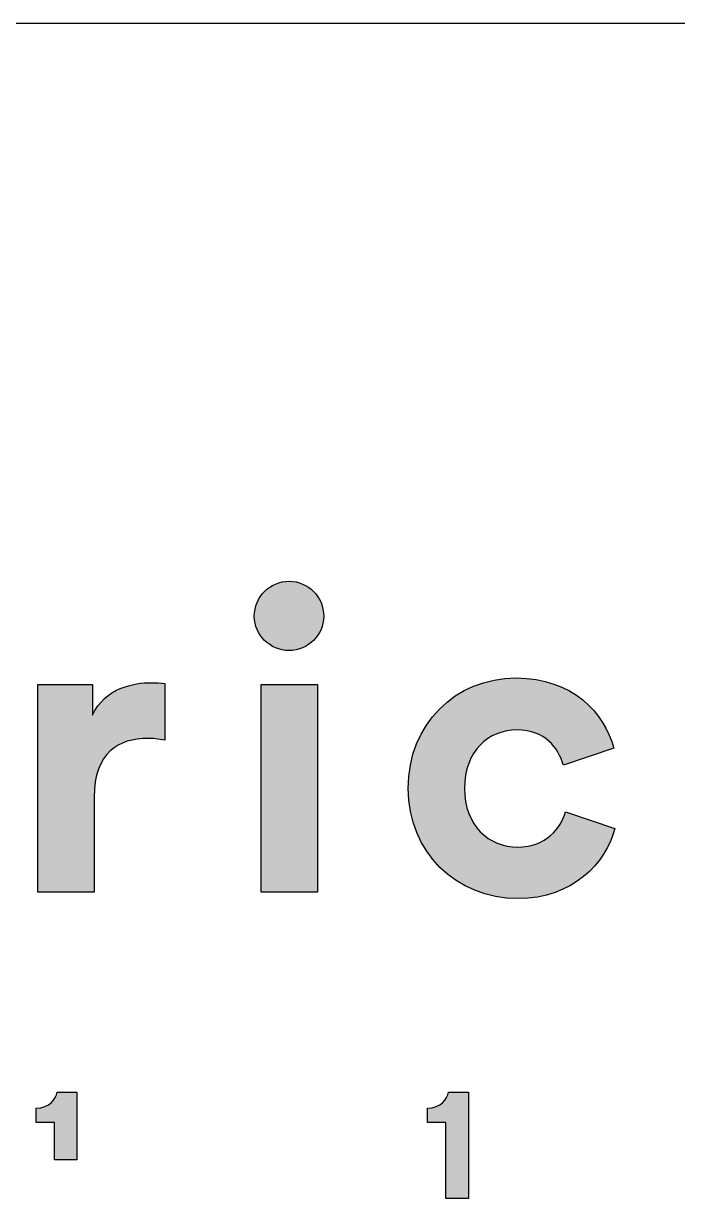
# Model space of a CAD drawing. Header units: millimetres. Extents: x 0 to 2008, y 0 to 2841.
# Drawn here: x 1820.2 to 1883, y 161.1 to 274.1 of the extents above; entities that cross this region are included whole.
import ezdxf

# ---------------------------------------------------------------- set-up
doc = ezdxf.new("R2010")
doc.units = ezdxf.units.MM
doc.header["$MEASUREMENT"] = 0
doc.layers.add('Layout Large', color=7, linetype='Continuous', true_color=0x000000)

msp = doc.modelspace()

# ---------------------------------------------------------------- hatches: boundary and pattern name
at = {"layer": 'Layout Large'}
for points in [[(1845.67, 220.48), (1845.75, 220.48), (1845.84, 220.47), (1845.93, 220.47), (1846.01, 220.46), (1846.1, 220.45), (1846.18, 220.44), (1846.26, 220.43), (1846.35, 220.41), (1846.43, 220.39), (1846.51, 220.37), (1846.59, 220.35), (1846.67, 220.33), (1846.75, 220.3), (1846.82, 220.27), (1846.9, 220.25), (1846.97, 220.21), (1847.05, 220.18), (1847.12, 220.15), (1847.2, 220.11), (1847.27, 220.07), (1847.34, 220.03), (1847.41, 219.99), (1847.47, 219.95), (1847.54, 219.9), (1847.61, 219.86), (1847.67, 219.81), (1847.73, 219.76), (1847.8, 219.71), (1847.86, 219.66), (1847.92, 219.6), (1847.98, 219.55), (1848.03, 219.49), (1848.09, 219.44), (1848.14, 219.38), (1848.19, 219.32), (1848.25, 219.25), (1848.3, 219.19), (1848.34, 219.13), (1848.39, 219.06), (1848.44, 218.99), (1848.48, 218.93), (1848.52, 218.86), (1848.56, 218.79), (1848.6, 218.72), (1848.64, 218.64), (1848.67, 218.57), (1848.71, 218.5), (1848.74, 218.42), (1848.77, 218.35), (1848.8, 218.27), (1848.83, 218.19), (1848.85, 218.11), (1848.87, 218.03), (1848.89, 217.95), (1848.91, 217.87), (1848.93, 217.79), (1848.95, 217.71), (1848.96, 217.62), (1848.97, 217.54), (1848.98, 217.45), (1848.99, 217.37), (1848.99, 217.28), (1849, 217.19), (1849, 217.11), (1849, 217.02), (1848.99, 216.94), (1848.99, 216.86), (1848.98, 216.78), (1848.97, 216.69), (1848.96, 216.61), (1848.95, 216.53), (1848.93, 216.45), (1848.91, 216.37), (1848.89, 216.29), (1848.87, 216.22), (1848.85, 216.14), (1848.83, 216.06), (1848.8, 215.99), (1848.77, 215.91), (1848.74, 215.84), (1848.71, 215.77), (1848.67, 215.69), (1848.64, 215.62), (1848.6, 215.55), (1848.56, 215.48), (1848.52, 215.41), (1848.48, 215.35), (1848.44, 215.28), (1848.39, 215.22), (1848.34, 215.15), (1848.3, 215.09), (1848.25, 215.03), (1848.19, 214.97), (1848.14, 214.91), (1848.09, 214.85), (1848.03, 214.79), (1847.98, 214.74), (1847.92, 214.68), (1847.86, 214.63), (1847.8, 214.58), (1847.73, 214.53), (1847.67, 214.48), (1847.61, 214.43), (1847.54, 214.39), (1847.47, 214.34), (1847.41, 214.3), (1847.34, 214.26), (1847.27, 214.22), (1847.2, 214.18), (1847.12, 214.15), (1847.05, 214.11), (1846.97, 214.08), (1846.9, 214.05), (1846.82, 214.02), (1846.75, 213.99), (1846.67, 213.97), (1846.59, 213.94), (1846.51, 213.92), (1846.43, 213.9), (1846.35, 213.88), (1846.26, 213.87), (1846.18, 213.86), (1846.1, 213.84), (1846.01, 213.83), (1845.93, 213.83), (1845.84, 213.82), (1845.75, 213.82), (1845.67, 213.82), (1845.58, 213.82), (1845.5, 213.82), (1845.41, 213.83), (1845.33, 213.83), (1845.24, 213.84), (1845.16, 213.86), (1845.08, 213.87), (1845, 213.88), (1844.92, 213.9), (1844.84, 213.92), (1844.76, 213.94), (1844.68, 213.97), (1844.6, 213.99), (1844.52, 214.02), (1844.45, 214.05), (1844.37, 214.08), (1844.3, 214.11), (1844.23, 214.15), (1844.15, 214.18), (1844.08, 214.22), (1844.01, 214.26), (1843.94, 214.3), (1843.88, 214.34), (1843.81, 214.39), (1843.74, 214.43), (1843.68, 214.48), (1843.61, 214.53), (1843.55, 214.58), (1843.49, 214.63), (1843.43, 214.68), (1843.37, 214.74), (1843.31, 214.79), (1843.26, 214.85), (1843.2, 214.91), (1843.15, 214.97), (1843.1, 215.03), (1843.05, 215.09), (1843, 215.15), (1842.95, 215.22), (1842.91, 215.28), (1842.86, 215.35), (1842.82, 215.41), (1842.78, 215.48), (1842.74, 215.55), (1842.7, 215.62), (1842.66, 215.69), (1842.63, 215.77), (1842.6, 215.84), (1842.57, 215.91), (1842.54, 215.99), (1842.51, 216.06), (1842.48, 216.14), (1842.46, 216.22), (1842.44, 216.29), (1842.42, 216.37), (1842.4, 216.45), (1842.39, 216.53), (1842.37, 216.61), (1842.36, 216.69), (1842.35, 216.78), (1842.34, 216.86), (1842.34, 216.94), (1842.34, 217.02), (1842.33, 217.11), (1842.34, 217.19), (1842.34, 217.28), (1842.34, 217.37), (1842.35, 217.45), (1842.36, 217.54), (1842.37, 217.62), (1842.39, 217.71), (1842.4, 217.79), (1842.42, 217.87), (1842.44, 217.95), (1842.46, 218.03), (1842.48, 218.11), (1842.51, 218.19), (1842.54, 218.27), (1842.57, 218.35), (1842.6, 218.42), (1842.63, 218.5), (1842.66, 218.57), (1842.7, 218.64), (1842.74, 218.72), (1842.78, 218.79), (1842.82, 218.86), (1842.86, 218.93), (1842.91, 218.99), (1842.95, 219.06), (1843, 219.13), (1843.05, 219.19), (1843.1, 219.25), (1843.15, 219.32), (1843.2, 219.38), (1843.26, 219.44), (1843.31, 219.49), (1843.37, 219.55), (1843.43, 219.6), (1843.49, 219.66), (1843.55, 219.71), (1843.61, 219.76), (1843.68, 219.81), (1843.74, 219.86), (1843.81, 219.9), (1843.88, 219.95), (1843.94, 219.99), (1844.01, 220.03), (1844.08, 220.07), (1844.15, 220.11), (1844.23, 220.15), (1844.3, 220.18), (1844.37, 220.21), (1844.45, 220.25), (1844.52, 220.27), (1844.6, 220.3), (1844.68, 220.33), (1844.76, 220.35), (1844.84, 220.37), (1844.92, 220.39), (1845, 220.41), (1845.08, 220.43), (1845.16, 220.44), (1845.24, 220.45), (1845.33, 220.46), (1845.41, 220.47), (1845.5, 220.47), (1845.58, 220.48)], [(1833.72, 205.2), (1833.49, 205.25), (1833.28, 205.28), (1833.07, 205.31), (1832.86, 205.33), (1832.66, 205.35), (1832.47, 205.36), (1832.28, 205.36), (1832.09, 205.37), (1831.84, 205.36), (1831.58, 205.35), (1831.33, 205.33), (1831.2, 205.32), (1831.08, 205.3), (1830.96, 205.28), (1830.83, 205.26), (1830.71, 205.24), (1830.59, 205.21), (1830.47, 205.19), (1830.35, 205.16), (1830.24, 205.13), (1830.12, 205.09), (1830.01, 205.05), (1829.9, 205.01), (1829.78, 204.97), (1829.67, 204.92), (1829.56, 204.88), (1829.46, 204.83), (1829.35, 204.77), (1829.25, 204.72), (1829.15, 204.66), (1829.04, 204.59), (1828.95, 204.53), (1828.85, 204.46), (1828.75, 204.39), (1828.66, 204.32), (1828.57, 204.24), (1828.48, 204.16), (1828.39, 204.07), (1828.31, 203.99), (1828.22, 203.9), (1828.14, 203.8), (1828.06, 203.71), (1827.99, 203.61), (1827.91, 203.51), (1827.84, 203.4), (1827.77, 203.29), (1827.7, 203.18), (1827.64, 203.06), (1827.58, 202.94), (1827.52, 202.81), (1827.46, 202.69), (1827.4, 202.55), (1827.35, 202.42), (1827.3, 202.28), (1827.26, 202.14), (1827.21, 201.99), (1827.17, 201.84), (1827.14, 201.69), (1827.1, 201.53), (1827.07, 201.37), (1827.04, 201.2), (1827.02, 201.03), (1827, 200.85), (1826.98, 200.68), (1826.96, 200.49), (1826.95, 200.31), (1826.94, 200.12), (1826.94, 199.92), (1826.94, 199.72), (1826.94, 190.58), (1821.53, 190.58), (1821.53, 210.57), (1826.77, 210.57), (1826.77, 207.6), (1826.83, 207.72), (1826.89, 207.84), (1826.95, 207.96), (1827.02, 208.07), (1827.08, 208.18), (1827.15, 208.29), (1827.22, 208.39), (1827.3, 208.49), (1827.37, 208.59), (1827.45, 208.69), (1827.52, 208.78), (1827.6, 208.87), (1827.68, 208.96), (1827.77, 209.04), (1827.85, 209.12), (1827.93, 209.2), (1828.02, 209.28), (1828.11, 209.35), (1828.2, 209.43), (1828.29, 209.5), (1828.38, 209.56), (1828.47, 209.63), (1828.56, 209.69), (1828.66, 209.75), (1828.75, 209.81), (1828.85, 209.86), (1828.94, 209.92), (1829.04, 209.97), (1829.14, 210.02), (1829.24, 210.07), (1829.33, 210.11), (1829.43, 210.16), (1829.63, 210.24), (1829.83, 210.31), (1830.03, 210.38), (1830.23, 210.44), (1830.43, 210.49), (1830.63, 210.54), (1830.83, 210.58), (1831.02, 210.61), (1831.22, 210.64), (1831.41, 210.67), (1831.59, 210.69), (1831.78, 210.7), (1831.95, 210.71), (1832.13, 210.72), (1832.3, 210.73), (1832.46, 210.73), (1832.63, 210.73), (1832.79, 210.72), (1833.1, 210.7), (1833.72, 210.65)], [(1842.98, 190.58), (1842.98, 210.57), (1848.39, 210.57), (1848.39, 190.58)], [(1862.53, 200.57), (1862.53, 200.41), (1862.53, 200.24), (1862.54, 200.08), (1862.55, 199.91), (1862.57, 199.76), (1862.59, 199.6), (1862.61, 199.44), (1862.63, 199.29), (1862.66, 199.14), (1862.69, 199), (1862.73, 198.85), (1862.76, 198.71), (1862.8, 198.57), (1862.84, 198.43), (1862.89, 198.3), (1862.94, 198.17), (1862.99, 198.04), (1863.04, 197.91), (1863.1, 197.78), (1863.16, 197.66), (1863.22, 197.54), (1863.28, 197.42), (1863.35, 197.31), (1863.42, 197.2), (1863.49, 197.09), (1863.56, 196.98), (1863.64, 196.88), (1863.72, 196.77), (1863.8, 196.68), (1863.88, 196.58), (1863.96, 196.48), (1864.05, 196.39), (1864.14, 196.3), (1864.23, 196.22), (1864.32, 196.14), (1864.42, 196.05), (1864.51, 195.98), (1864.61, 195.9), (1864.71, 195.83), (1864.81, 195.76), (1864.92, 195.69), (1865.02, 195.63), (1865.13, 195.57), (1865.23, 195.51), (1865.34, 195.45), (1865.45, 195.4), (1865.57, 195.35), (1865.68, 195.3), (1865.8, 195.25), (1865.91, 195.21), (1866.03, 195.17), (1866.15, 195.14), (1866.27, 195.1), (1866.39, 195.07), (1866.51, 195.05), (1866.63, 195.02), (1866.76, 195), (1866.88, 194.98), (1867.01, 194.96), (1867.13, 194.95), (1867.26, 194.94), (1867.39, 194.93), (1867.52, 194.93), (1867.65, 194.93), (1867.77, 194.93), (1867.9, 194.93), (1868.03, 194.94), (1868.15, 194.95), (1868.27, 194.96), (1868.39, 194.97), (1868.5, 194.99), (1868.62, 195.01), (1868.73, 195.03), (1868.84, 195.05), (1868.95, 195.08), (1869.06, 195.1), (1869.16, 195.13), (1869.27, 195.17), (1869.37, 195.2), (1869.47, 195.24), (1869.56, 195.27), (1869.66, 195.31), (1869.75, 195.35), (1869.84, 195.4), (1869.93, 195.44), (1870.02, 195.49), (1870.11, 195.54), (1870.19, 195.59), (1870.28, 195.64), (1870.36, 195.69), (1870.44, 195.74), (1870.52, 195.8), (1870.59, 195.86), (1870.67, 195.91), (1870.74, 195.97), (1870.81, 196.03), (1870.88, 196.09), (1870.95, 196.16), (1871.01, 196.22), (1871.08, 196.29), (1871.14, 196.35), (1871.2, 196.42), (1871.26, 196.48), (1871.32, 196.55), (1871.37, 196.62), (1871.43, 196.69), (1871.48, 196.76), (1871.53, 196.83), (1871.58, 196.9), (1871.63, 196.98), (1871.67, 197.05), (1871.72, 197.12), (1871.8, 197.27), (1871.88, 197.41), (1871.96, 197.56), (1872.02, 197.71), (1872.09, 197.86), (1872.14, 198.01), (1872.19, 198.15), (1872.24, 198.3), (1876.99, 196.71), (1876.95, 196.56), (1876.9, 196.4), (1876.85, 196.25), (1876.8, 196.09), (1876.74, 195.93), (1876.68, 195.78), (1876.62, 195.62), (1876.55, 195.47), (1876.48, 195.31), (1876.41, 195.16), (1876.33, 195.01), (1876.25, 194.85), (1876.17, 194.7), (1876.08, 194.55), (1875.99, 194.4), (1875.9, 194.25), (1875.81, 194.11), (1875.71, 193.96), (1875.6, 193.82), (1875.5, 193.67), (1875.39, 193.53), (1875.28, 193.39), (1875.16, 193.25), (1875.04, 193.12), (1874.92, 192.98), (1874.8, 192.85), (1874.67, 192.72), (1874.54, 192.59), (1874.4, 192.46), (1874.26, 192.34), (1874.12, 192.21), (1873.98, 192.09), (1873.83, 191.98), (1873.68, 191.86), (1873.53, 191.75), (1873.37, 191.64), (1873.21, 191.53), (1873.04, 191.43), (1872.88, 191.32), (1872.71, 191.23), (1872.53, 191.13), (1872.35, 191.04), (1872.17, 190.95), (1871.99, 190.86), (1871.8, 190.78), (1871.61, 190.7), (1871.42, 190.63), (1871.23, 190.56), (1871.03, 190.49), (1870.82, 190.42), (1870.62, 190.36), (1870.41, 190.31), (1870.2, 190.26), (1869.98, 190.21), (1869.76, 190.16), (1869.54, 190.12), (1869.31, 190.09), (1869.08, 190.06), (1868.85, 190.03), (1868.62, 190.01), (1868.38, 189.99), (1868.14, 189.98), (1867.89, 189.97), (1867.65, 189.97), (1867.37, 189.97), (1867.1, 189.98), (1866.83, 190), (1866.56, 190.02), (1866.29, 190.05), (1866.03, 190.09), (1865.76, 190.13), (1865.5, 190.17), (1865.24, 190.23), (1864.99, 190.29), (1864.74, 190.35), (1864.49, 190.42), (1864.24, 190.5), (1864, 190.58), (1863.75, 190.67), (1863.52, 190.76), (1863.28, 190.86), (1863.05, 190.97), (1862.82, 191.08), (1862.6, 191.19), (1862.37, 191.32), (1862.15, 191.44), (1861.94, 191.57), (1861.73, 191.71), (1861.52, 191.85), (1861.32, 192), (1861.12, 192.15), (1860.92, 192.3), (1860.73, 192.46), (1860.54, 192.63), (1860.36, 192.8), (1860.18, 192.97), (1860, 193.15), (1859.83, 193.33), (1859.66, 193.52), (1859.5, 193.71), (1859.34, 193.91), (1859.19, 194.11), (1859.04, 194.31), (1858.9, 194.52), (1858.76, 194.74), (1858.63, 194.95), (1858.5, 195.17), (1858.38, 195.4), (1858.26, 195.62), (1858.15, 195.86), (1858.04, 196.09), (1857.94, 196.33), (1857.84, 196.57), (1857.75, 196.82), (1857.67, 197.07), (1857.59, 197.32), (1857.52, 197.57), (1857.45, 197.83), (1857.39, 198.09), (1857.33, 198.36), (1857.29, 198.62), (1857.24, 198.89), (1857.21, 199.17), (1857.18, 199.44), (1857.15, 199.72), (1857.14, 200), (1857.13, 200.29), (1857.12, 200.57), (1857.13, 200.86), (1857.14, 201.15), (1857.15, 201.43), (1857.18, 201.71), (1857.21, 201.99), (1857.24, 202.26), (1857.28, 202.53), (1857.33, 202.8), (1857.38, 203.07), (1857.44, 203.33), (1857.51, 203.59), (1857.58, 203.85), (1857.66, 204.1), (1857.74, 204.35), (1857.83, 204.59), (1857.93, 204.84), (1858.02, 205.07), (1858.13, 205.31), (1858.24, 205.54), (1858.36, 205.77), (1858.48, 205.99), (1858.6, 206.21), (1858.73, 206.43), (1858.87, 206.64), (1859.01, 206.85), (1859.16, 207.05), (1859.31, 207.25), (1859.46, 207.45), (1859.62, 207.64), (1859.78, 207.83), (1859.95, 208.01), (1860.12, 208.19), (1860.3, 208.36), (1860.48, 208.53), (1860.67, 208.7), (1860.86, 208.86), (1861.05, 209.01), (1861.25, 209.16), (1861.45, 209.31), (1861.65, 209.45), (1861.86, 209.58), (1862.07, 209.71), (1862.29, 209.84), (1862.51, 209.96), (1862.73, 210.08), (1862.95, 210.18), (1863.18, 210.29), (1863.41, 210.39), (1863.65, 210.48), (1863.89, 210.57), (1864.13, 210.65), (1864.37, 210.73), (1864.62, 210.8), (1864.86, 210.86), (1865.12, 210.92), (1865.37, 210.97), (1865.63, 211.02), (1865.88, 211.06), (1866.15, 211.1), (1866.41, 211.12), (1866.67, 211.15), (1866.94, 211.16), (1867.21, 211.17), (1867.48, 211.18), (1867.74, 211.17), (1867.99, 211.17), (1868.23, 211.15), (1868.48, 211.14), (1868.72, 211.12), (1868.95, 211.09), (1869.18, 211.06), (1869.41, 211.02), (1869.64, 210.98), (1869.86, 210.94), (1870.08, 210.89), (1870.3, 210.84), (1870.51, 210.79), (1870.72, 210.73), (1870.92, 210.66), (1871.13, 210.6), (1871.32, 210.52), (1871.52, 210.45), (1871.71, 210.37), (1871.9, 210.29), (1872.08, 210.21), (1872.27, 210.12), (1872.44, 210.03), (1872.62, 209.93), (1872.79, 209.83), (1872.96, 209.73), (1873.12, 209.63), (1873.29, 209.52), (1873.44, 209.41), (1873.6, 209.3), (1873.75, 209.19), (1873.9, 209.07), (1874.04, 208.95), (1874.18, 208.83), (1874.32, 208.7), (1874.45, 208.58), (1874.59, 208.45), (1874.71, 208.32), (1874.84, 208.18), (1874.96, 208.05), (1875.08, 207.91), (1875.19, 207.77), (1875.3, 207.63), (1875.41, 207.49), (1875.51, 207.35), (1875.61, 207.2), (1875.71, 207.06), (1875.81, 206.91), (1875.9, 206.76), (1875.99, 206.61), (1876.07, 206.46), (1876.15, 206.31), (1876.23, 206.15), (1876.3, 206), (1876.37, 205.85), (1876.44, 205.69), (1876.51, 205.53), (1876.57, 205.38), (1876.63, 205.22), (1876.68, 205.06), (1876.73, 204.91), (1876.78, 204.75), (1876.83, 204.59), (1876.87, 204.43), (1872.03, 202.81), (1871.98, 202.96), (1871.93, 203.12), (1871.88, 203.28), (1871.81, 203.43), (1871.75, 203.58), (1871.67, 203.74), (1871.6, 203.89), (1871.51, 204.04), (1871.47, 204.11), (1871.42, 204.18), (1871.38, 204.26), (1871.33, 204.33), (1871.28, 204.4), (1871.23, 204.47), (1871.18, 204.54), (1871.12, 204.61), (1871.07, 204.67), (1871.01, 204.74), (1870.96, 204.81), (1870.9, 204.87), (1870.83, 204.93), (1870.77, 205), (1870.71, 205.06), (1870.64, 205.12), (1870.57, 205.18), (1870.51, 205.23), (1870.43, 205.29), (1870.36, 205.35), (1870.29, 205.4), (1870.21, 205.45), (1870.13, 205.5), (1870.06, 205.55), (1869.97, 205.6), (1869.89, 205.65), (1869.81, 205.69), (1869.72, 205.73), (1869.63, 205.77), (1869.54, 205.81), (1869.45, 205.85), (1869.36, 205.89), (1869.26, 205.92), (1869.17, 205.95), (1869.07, 205.98), (1868.97, 206.01), (1868.86, 206.04), (1868.76, 206.06), (1868.65, 206.08), (1868.54, 206.1), (1868.43, 206.12), (1868.32, 206.14), (1868.21, 206.15), (1868.09, 206.16), (1867.97, 206.17), (1867.85, 206.17), (1867.73, 206.18), (1867.6, 206.18), (1867.48, 206.18), (1867.35, 206.17), (1867.22, 206.17), (1867.09, 206.16), (1866.97, 206.14), (1866.84, 206.13), (1866.72, 206.11), (1866.59, 206.09), (1866.47, 206.06), (1866.35, 206.03), (1866.23, 206), (1866.11, 205.97), (1865.99, 205.94), (1865.88, 205.9), (1865.76, 205.86), (1865.65, 205.81), (1865.53, 205.76), (1865.42, 205.71), (1865.31, 205.66), (1865.2, 205.61), (1865.1, 205.55), (1864.99, 205.49), (1864.89, 205.42), (1864.78, 205.36), (1864.68, 205.29), (1864.58, 205.22), (1864.49, 205.14), (1864.39, 205.07), (1864.3, 204.99), (1864.21, 204.9), (1864.12, 204.82), (1864.03, 204.73), (1863.94, 204.64), (1863.86, 204.55), (1863.78, 204.45), (1863.7, 204.35), (1863.62, 204.25), (1863.55, 204.15), (1863.48, 204.04), (1863.41, 203.94), (1863.34, 203.82), (1863.27, 203.71), (1863.21, 203.59), (1863.15, 203.48), (1863.09, 203.35), (1863.03, 203.23), (1862.98, 203.1), (1862.93, 202.97), (1862.88, 202.84), (1862.84, 202.71), (1862.8, 202.57), (1862.76, 202.43), (1862.72, 202.29), (1862.69, 202.15), (1862.66, 202), (1862.63, 201.85), (1862.61, 201.7), (1862.59, 201.55), (1862.57, 201.39), (1862.55, 201.23), (1862.54, 201.07), (1862.53, 200.91), (1862.53, 200.74)], [(1823.12, 164.85), (1823.12, 168.43), (1821.36, 168.43), (1821.36, 169.82), (1821.42, 169.82), (1821.48, 169.82), (1821.54, 169.82), (1821.59, 169.83), (1821.65, 169.83), (1821.71, 169.84), (1821.76, 169.85), (1821.82, 169.86), (1821.87, 169.87), (1821.92, 169.88), (1821.97, 169.89), (1822.02, 169.9), (1822.07, 169.92), (1822.12, 169.93), (1822.16, 169.95), (1822.21, 169.97), (1822.25, 169.98), (1822.3, 170), (1822.34, 170.02), (1822.38, 170.04), (1822.42, 170.06), (1822.46, 170.09), (1822.5, 170.11), (1822.54, 170.13), (1822.58, 170.16), (1822.62, 170.18), (1822.65, 170.21), (1822.69, 170.23), (1822.72, 170.26), (1822.75, 170.29), (1822.78, 170.31), (1822.82, 170.34), (1822.85, 170.37), (1822.87, 170.4), (1822.9, 170.43), (1822.93, 170.46), (1822.96, 170.49), (1822.98, 170.52), (1823.01, 170.55), (1823.03, 170.58), (1823.06, 170.61), (1823.08, 170.64), (1823.1, 170.68), (1823.12, 170.71), (1823.14, 170.74), (1823.16, 170.77), (1823.18, 170.81), (1823.2, 170.84), (1823.22, 170.87), (1823.23, 170.91), (1823.25, 170.94), (1823.26, 170.97), (1823.28, 171), (1823.29, 171.04), (1823.3, 171.07), (1823.32, 171.1), (1823.33, 171.14), (1823.34, 171.17), (1823.35, 171.2), (1823.36, 171.23), (1823.37, 171.26), (1823.37, 171.3), (1823.38, 171.33), (1823.39, 171.36), (1825.29, 171.36), (1825.29, 164.85)], [(1860.74, 161.13), (1860.74, 168.43), (1858.97, 168.43), (1858.97, 169.82), (1859.03, 169.82), (1859.09, 169.82), (1859.15, 169.82), (1859.21, 169.83), (1859.26, 169.83), (1859.32, 169.84), (1859.37, 169.85), (1859.43, 169.86), (1859.48, 169.87), (1859.53, 169.88), (1859.58, 169.89), (1859.63, 169.9), (1859.68, 169.92), (1859.73, 169.93), (1859.78, 169.95), (1859.82, 169.97), (1859.87, 169.98), (1859.91, 170), (1859.95, 170.02), (1860, 170.04), (1860.04, 170.06), (1860.08, 170.09), (1860.12, 170.11), (1860.15, 170.13), (1860.19, 170.16), (1860.23, 170.18), (1860.26, 170.21), (1860.3, 170.23), (1860.33, 170.26), (1860.37, 170.29), (1860.4, 170.31), (1860.43, 170.34), (1860.46, 170.37), (1860.49, 170.4), (1860.52, 170.43), (1860.54, 170.46), (1860.57, 170.49), (1860.6, 170.52), (1860.62, 170.55), (1860.65, 170.58), (1860.67, 170.61), (1860.69, 170.64), (1860.71, 170.68), (1860.74, 170.71), (1860.76, 170.74), (1860.78, 170.77), (1860.79, 170.81), (1860.81, 170.84), (1860.83, 170.87), (1860.85, 170.91), (1860.86, 170.94), (1860.88, 170.97), (1860.89, 171), (1860.9, 171.04), (1860.92, 171.07), (1860.93, 171.1), (1860.94, 171.14), (1860.95, 171.17), (1860.96, 171.2), (1860.97, 171.23), (1860.98, 171.26), (1860.99, 171.3), (1860.99, 171.33), (1861, 171.36), (1862.9, 171.36), (1862.9, 161.13)]]:
    msp.add_hatch(color=256, dxfattribs=at).paths.add_polyline_path(points, flags=0)

# ---------------------------------------------------------------- linework, layer by layer
at = {"layer": 'Layout Large', "lineweight": 30}
msp.add_line((1957.19, 274.11), (1652.15, 274.11), dxfattribs=at)
at = {"layer": 'Layout Large'}
for p, q in [((1821.53, 190.58), (1821.53, 210.57)), ((1821.53, 210.57), (1826.77, 210.57)), ((1826.77, 210.57), (1826.77, 207.6)), ((1833.72, 210.65), (1833.72, 205.2)), ((1842.98, 190.58), (1842.98, 210.57)), ((1842.98, 210.57), (1848.39, 210.57)), ((1848.39, 210.57), (1848.39, 190.58)), ((1876.87, 204.43), (1872.03, 202.81)), ((1826.94, 199.72), (1826.94, 190.58)), ((1872.24, 198.3), (1876.99, 196.71)), ((1826.94, 190.58), (1821.53, 190.58)), ((1848.39, 190.58), (1842.98, 190.58)), ((1823.39, 171.36), (1825.29, 171.36)), ((1825.29, 171.36), (1825.29, 164.85)), ((1861, 171.36), (1862.9, 171.36)), ((1862.9, 171.36), (1862.9, 161.13)), ((1821.36, 168.43), (1821.36, 169.82)), ((1858.97, 168.43), (1858.97, 169.82)), ((1823.12, 168.43), (1821.36, 168.43)), ((1823.12, 164.85), (1823.12, 168.43)), ((1860.74, 168.43), (1858.97, 168.43)), ((1860.74, 161.13), (1860.74, 168.43)), ((1825.29, 164.85), (1823.12, 164.85)), ((1862.9, 161.13), (1860.74, 161.13))]:
    msp.add_line(p, q, dxfattribs=at)
for points in [[(1842.33, 217.11), (1842.33, 218.98), (1843.84, 220.48), (1845.67, 220.48)], [(1845.67, 220.48), (1847.53, 220.48), (1849, 218.98), (1849, 217.11)], [(1845.67, 213.82), (1843.84, 213.82), (1842.33, 215.32), (1842.33, 217.11)], [(1849, 217.11), (1849, 215.32), (1847.53, 213.82), (1845.67, 213.82)], [(1826.77, 207.6), (1827.99, 210.24), (1830.75, 210.73), (1832.46, 210.73)], [(1832.46, 210.73), (1832.91, 210.73), (1833.31, 210.69), (1833.72, 210.65)], [(1857.12, 200.57), (1857.12, 206.75), (1861.67, 211.18), (1867.48, 211.18)], [(1867.48, 211.18), (1872.93, 211.18), (1876.01, 207.8), (1876.87, 204.43)], [(1867.6, 206.18), (1864.84, 206.18), (1862.53, 204.19), (1862.53, 200.57)], [(1872.03, 202.81), (1871.55, 204.47), (1870.29, 206.18), (1867.6, 206.18)], [(1832.09, 205.37), (1829.33, 205.37), (1826.94, 204.03), (1826.94, 199.72)], [(1833.72, 205.2), (1833.11, 205.33), (1832.58, 205.37), (1832.09, 205.37)], [(1867.65, 189.97), (1861.75, 189.97), (1857.12, 194.44), (1857.12, 200.57)], [(1862.53, 200.57), (1862.53, 196.96), (1864.88, 194.93), (1867.65, 194.93)], [(1867.65, 194.93), (1870.41, 194.93), (1871.79, 196.75), (1872.24, 198.3)], [(1876.99, 196.71), (1876.1, 193.38), (1872.97, 189.97), (1867.65, 189.97)], [(1821.36, 169.82), (1822.67, 169.82), (1823.25, 170.7), (1823.39, 171.36)], [(1858.97, 169.82), (1860.28, 169.82), (1860.87, 170.7), (1861, 171.36)]]:
    msp.add_open_spline(points, degree=3, dxfattribs=at)

doc.saveas('drawing.dxf')
